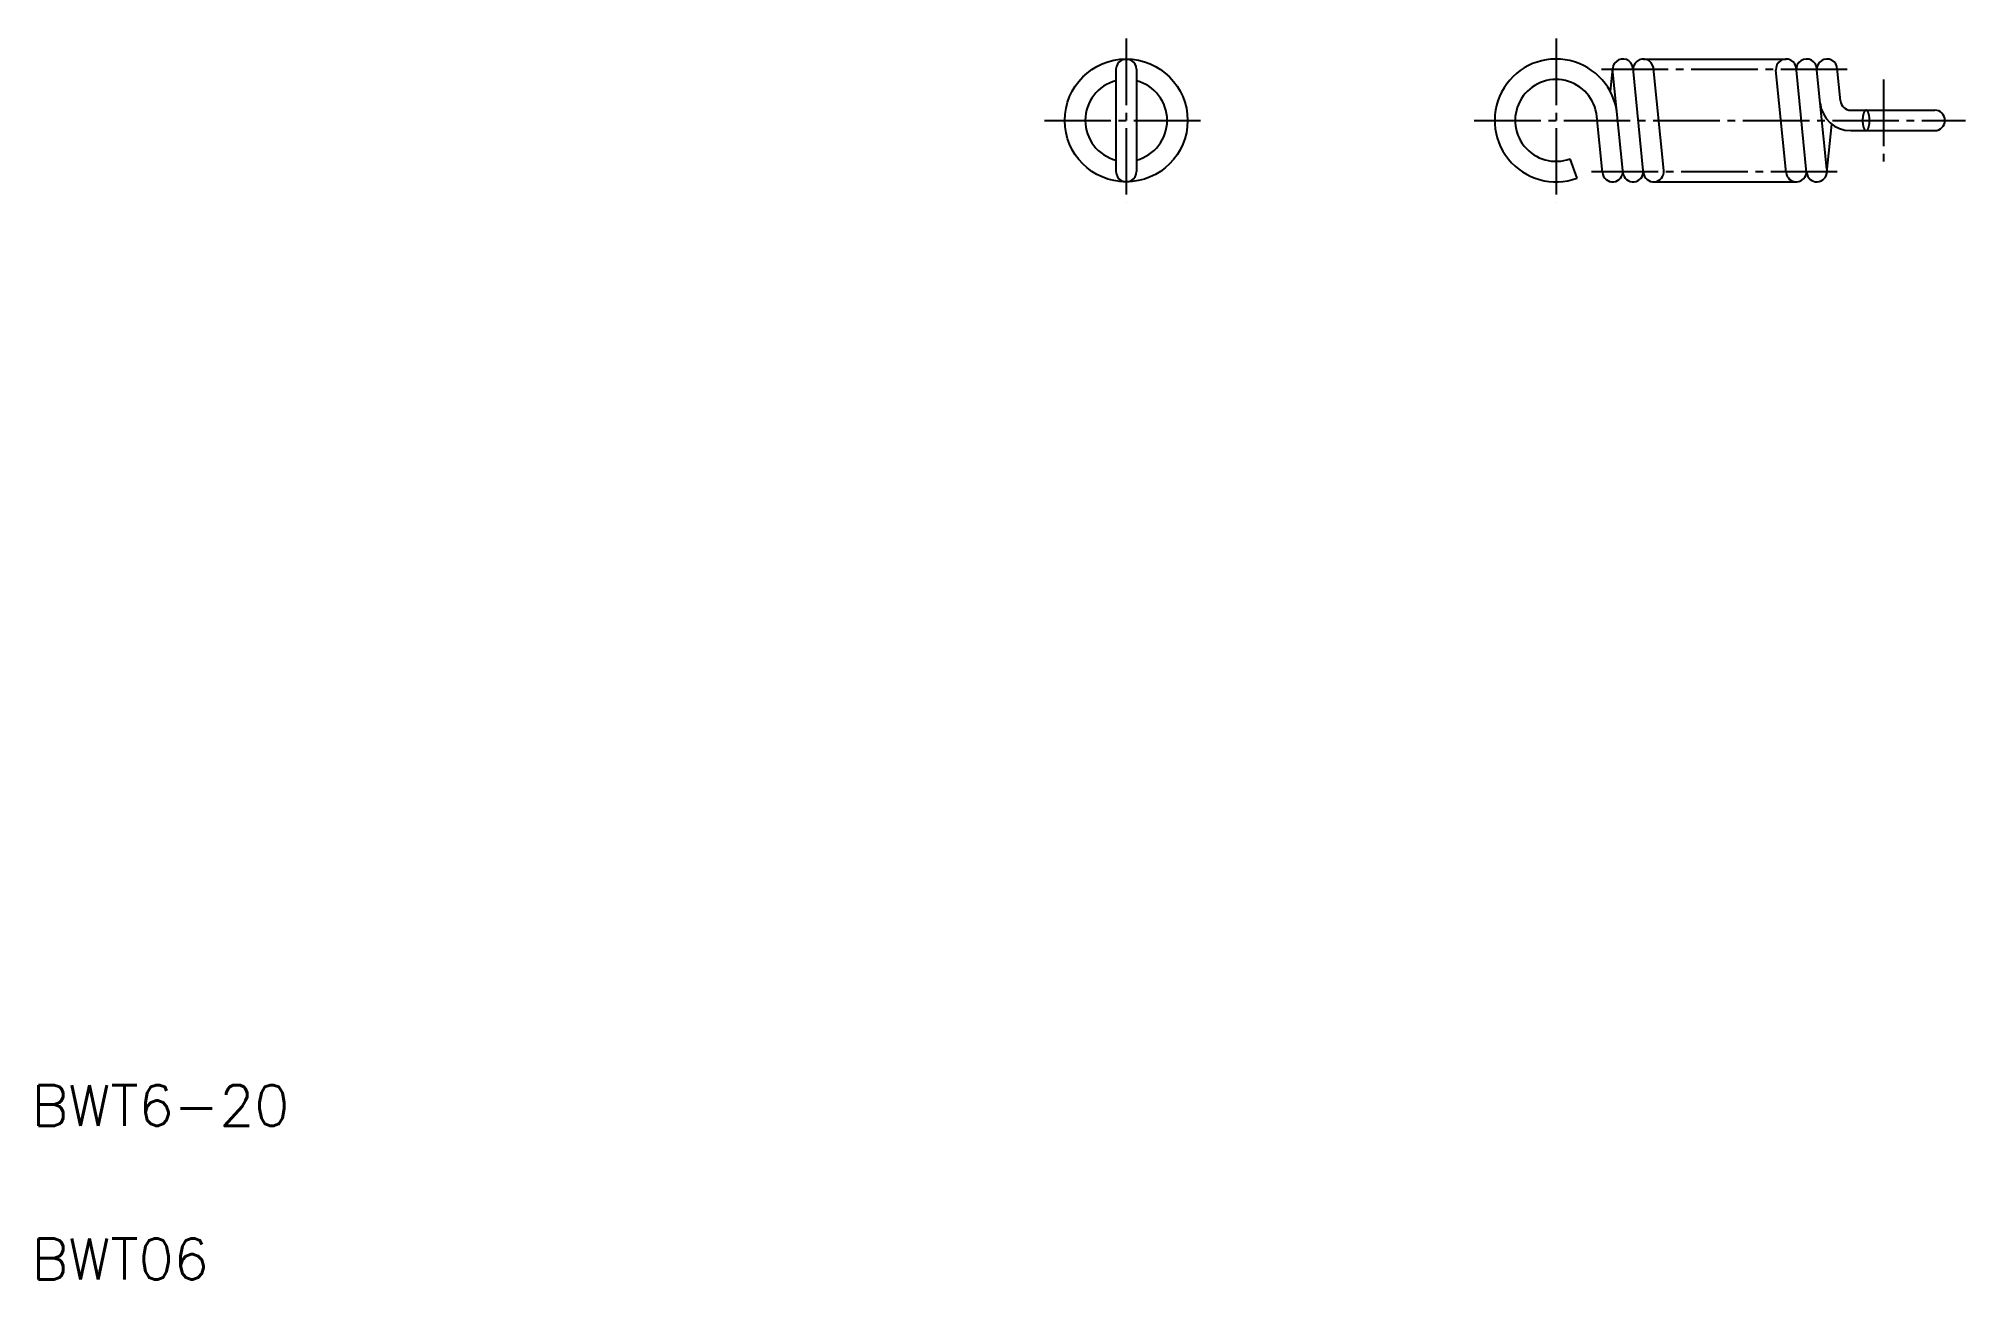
# Model space of a CAD drawing. Extents: x 5.3 to 99.5, y 5 to 65.6.
import ezdxf

# ---------------------------------------------------------------- set-up
doc = ezdxf.new("R2010")
doc.units = 0
doc.header["$LTSCALE"] = 0.25
for name, pattern in [('CENTER', [17.5, 13, -1.5, 1.5, -1.5]), ('DASHED', [3.5, 2, -1.5]), ('PHANTOM', [63.5, 31.75, -6.35, 6.35, -6.35, 6.35, -6.35])]:
    doc.linetypes.add(name, pattern=pattern)
doc.layers.get('0').update_dxf_attribs({"linetype": 'CONTINUOUS'})
doc.layers.add('CENTER', color=1, linetype='CENTER')
doc.styles.get("Standard").update_dxf_attribs({"font": 'txt', "bigfont": 'BIGFONT'})

msp = doc.modelspace()

# ---------------------------------------------------------------- linework, layer by layer
for p, q in [((57.98, 64.123), (57.98, 59.123)), ((58.98, 64.123), (58.98, 59.123)), ((82.131, 63.028), (82.245, 64.173)), ((82.74, 59.173), (82.243, 64.144)), ((83.74, 59.173), (83.24, 64.173)), ((84.74, 59.173), (84.24, 64.173)), ((90.72, 59.073), (90.22, 64.073)), ((91.72, 59.073), (91.22, 64.073)), ((92.703, 59.242), (92.22, 64.073)), ((93.375, 62.573), (93.215, 64.173)), ((58.98, 62.873), (58.98, 62.873)), ((58.98, 61.623), (58.98, 61.623)), ((81.745, 59.073), (81.47, 61.822)), ((92.715, 59.073), (92.952, 61.439)), ((93.873, 62.123), (97.98, 62.123)), ((93.873, 61.123), (97.98, 61.123)), ((80.506, 58.804), (80.164, 59.744))]:
    msp.add_line(p, q)
at = {"color": 3, "linetype": 'PHANTOM'}
for p, q in [((83.743, 64.623), (90.718, 64.623)), ((84.243, 58.623), (91.218, 58.623))]:
    msp.add_line(p, q, dxfattribs=at)
at = {"color": 3, "linetype": 'DASHED'}
msp.add_lwpolyline([(94.796, 61.623, 0.024571), (94.789, 61.762, 0.031115), (94.767, 61.9, 0.056119), (94.723, 62.033, 0.259915), (94.625, 62.123, 0.259084), (94.528, 62.034, 0.056162), (94.483, 61.902, 0.031293), (94.461, 61.763, 0.024816), (94.454, 61.623, 0.024572), (94.461, 61.484, 0.031116), (94.483, 61.345, 0.05612), (94.527, 61.213, 0.259911), (94.625, 61.123, 0.259087), (94.723, 61.212, 0.056162), (94.767, 61.344, 0.031292), (94.789, 61.483, 0.024815)], format="xyb", close=True, dxfattribs=at)
msp.add_circle((58.48, 61.623), 3)
for centre, radius, start, end in [((58.48, 64.123), 0.5, 0, 180.00001), ((79.48, 61.623), 3, 5.93343, 290), ((82.743, 64.123), 0.5, 354.28941, 174.28941), ((83.743, 64.123), 0.5, 354.28941, 174.28941), ((90.718, 64.123), 0.5, 0, 185.71059), ((91.718, 64.123), 0.5, 0, 185.71059), ((92.718, 64.123), 0.5, 0, 185.71059), ((58.48, 61.623), 2, 104.47751, 255.52249), ((58.48, 61.623), 2, 284.47751, 75.52249), ((79.48, 61.623), 2, 5.71059, 290), ((93.873, 62.623), 1.5, 185.71059, 270), ((93.873, 62.623), 0.5, 185.71059, 270), ((97.98, 61.623), 0.5, 270, 89.99999), ((58.48, 59.123), 0.5, 179.99999, 0.00001), ((82.243, 59.123), 0.5, 185.71059, 5.71059), ((83.243, 59.123), 0.5, 185.71059, 5.71059), ((84.243, 59.123), 0.5, 185.71059, 5.71059), ((91.218, 59.123), 0.5, 185.71059, 0), ((92.218, 59.123), 0.5, 185.71059, 0)]:
    msp.add_arc(centre, radius, start, end)
at = {"layer": 'CENTER', "color": 1, "linetype": 'CENTER'}
for p, q in [((58.48, 65.623), (58.48, 57.623)), ((79.48, 65.623), (79.48, 57.623)), ((81.704, 64.123), (93.839, 64.123)), ((95.48, 63.623), (95.48, 59.623)), ((54.48, 61.623), (62.48, 61.623)), ((75.479, 61.623), (99.48, 61.623)), ((81.217, 59.123), (93.28, 59.123))]:
    msp.add_line(p, q, dxfattribs=at)

# ---------------------------------------------------------------- texts
for s, p in [('BWT6-20', (5, 12.5)), ('BWT06', (5, 5))]:
    msp.add_text(s, height=2).set_placement(p)

doc.saveas('drawing.dxf')
